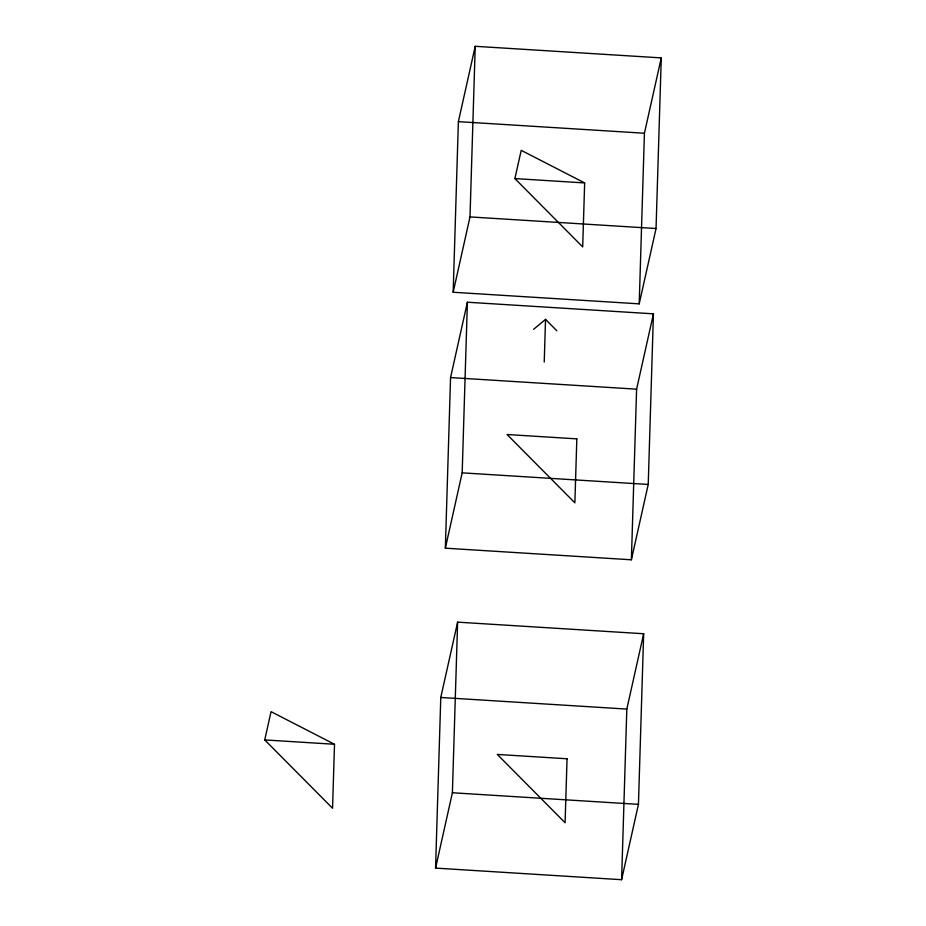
<?xml version="1.0" encoding="UTF-8"?>
<svg xmlns="http://www.w3.org/2000/svg" width="926" height="926" viewBox="0 0 926 926"><rect width="100%" height="100%" fill="white"/><g stroke="black" fill="none" stroke-linecap="round" stroke-linejoin="round"><path stroke-width="1.39" d="M334.506 744.273L332.55 808.248L264.732 739.92L271.052 711.666L334.506 744.273L264.732 739.92M435.567 868.102L440.776 697.475L457.618 622.145L643.663 633.743L638.442 804.358L621.601 879.7L435.567 868.102L452.397 792.76L457.618 622.145M445.348 548.18L450.557 377.565L467.399 302.223L653.443 313.833L648.223 484.448L631.382 559.79L445.348 548.18L462.178 472.85L467.399 302.223M453.173 292.257L458.382 121.642L475.223 46.3L661.268 57.898L656.048 228.525L639.206 303.855L453.173 292.257L470.003 216.916L475.223 46.3M544.233 362.043L545.53 319.389L533.584 329.32M584.653 182.931L582.697 246.918L514.891 178.579L521.211 150.336L584.653 182.931L514.891 178.579M621.601 879.7L626.821 709.085L643.663 633.743M631.382 559.79L636.602 389.175L653.443 313.833M639.206 303.855L644.427 133.24L661.268 57.898M458.382 121.642L644.427 133.24M470.003 216.916L656.048 228.525M450.557 377.565L636.602 389.175M462.178 472.85L648.223 484.448M440.776 697.475L626.821 709.085M452.397 792.76L638.442 804.358M545.53 319.389L556.839 330.779M567.048 758.776L565.091 822.751L497.285 754.424L567.048 758.776M576.829 438.866L574.872 502.841L507.066 434.514L576.829 438.866"/></g></svg>
